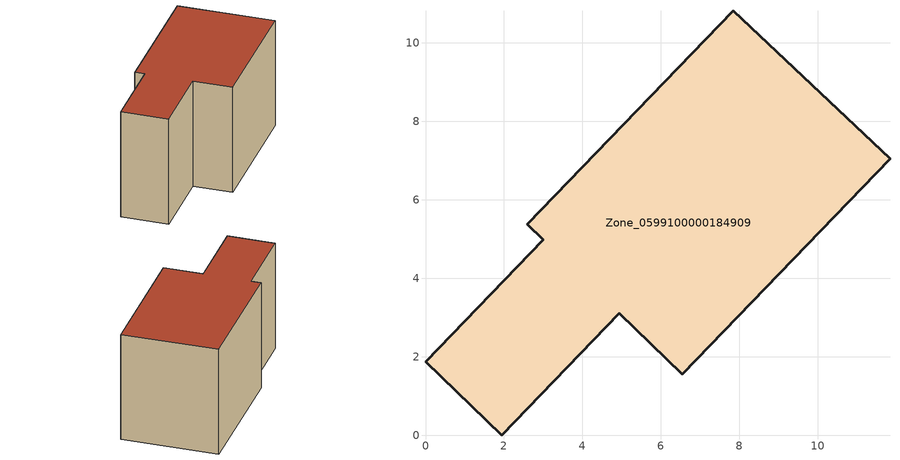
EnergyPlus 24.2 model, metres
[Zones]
Zone_0599100000184909
 floor ground (C_G): 7.84,10.82 11.84,7.05 6.55,1.56 4.94,3.11 1.94,0 0,1.88 3,4.98 2.6,5.37 z0
 wall outside (C_F): 0,1.88 1.94,0 4.94,3.11 6.55,1.56 11.84,7.05 7.84,10.82 2.6,5.37 3,4.98 0,1.88 z0:6.45
 roof outside (C_R): 7.84,10.82 2.6,5.37 3,4.98 0,1.88 1.94,0 4.94,3.11 6.55,1.56 11.84,7.05 z6.45
[BUILDING]
Pand.0599100000184909: North Axis=0; Terrain=City; Loads Convergence Tolerance Value=0.04; Temperature Convergence Tolerance Value=0.4; Solar Distribution=FullExterior; Maximum Number of Warmup Days=25; Minimum Number of Warmup Days=1
[Site:Location]
Rotterdam.The.Hague.AP_ZH_NLD Design_Conditions: Latitude=51.96; Longitude=4.45; Time Zone=1; Elevation=-4.5
[SITE:GROUNDTEMPERATURE:BUILDINGSURFACE]
18, 18, 18, 18, 18, 18, 18, 18, 18, 18, 18, 18
[MATERIAL] Thermal Absorptance=0.9; Solar Absorptance=0.7; Visible Absorptance=0.7
Name | Roughness | Thickness | Conductivity | Density | Specific Heat
G.TI.1946 | MediumSmooth | 0.15 | 1 | 540 | 1210
F.TI.1946 | Rough | 0.3 | 0.857143 | 1920 | 840
R.TI.1946 | MediumRough | 0.2 | 0.1 | 1500 | 1000
[CONSTRUCTION]
C_G: G.TI.1946
C_F: F.TI.1946
C_R: R.TI.1946
[ZONE]
Zone_0599100000184909: Type=1; Multiplier=1; Ceiling Height=Autocalculate; Volume=Autocalculate; Floor Area=autocalculate; Part of Total Floor Area=Yes
[ZONEINFILTRATION:DESIGNFLOWRATE]
Infil_Zone_0599100000184909: Zone or ZoneList or Space or SpaceList=Zone_0599100000184909; Schedule=AlwaysOn; Design Flow Rate Calculation Method=Flow/Area; Flow Rate per Floor Area=0.003; Constant Term Coefficient=1; Temperature Term Coefficient=0; Velocity Term Coefficient=0; Velocity Squared Term Coefficient=0
[HVACTEMPLATE:ZONE:IDEALLOADSAIRSYSTEM]
Zone_0599100000184909: Maximum Heating Supply Air Temperature=50; Minimum Cooling Supply Air Temperature=13; Maximum Heating Supply Air Humidity Ratio=0.0156; Minimum Cooling Supply Air Humidity Ratio=0.0077; Heating Limit=NoLimit; Cooling Limit=NoLimit; Dehumidification Control Type=ConstantSensibleHeatRatio; Cooling Sensible Heat Ratio=0.7; Dehumidification Setpoint=60; Humidification Control Type=None; Humidification Setpoint=30; Outdoor Air Method=None; Outdoor Air Flow Rate per Person=0.00944; Outdoor Air Flow Rate per Zone Floor Area=0; Outdoor Air Flow Rate per Zone=0; Demand Controlled Ventilation Type=None; Outdoor Air Economizer Type=NoEconomizer; Heat Recovery Type=None; Sensible Heat Recovery Effectiveness=0.7; Latent Heat Recovery Effectiveness=0.65
[ZONECONTROL:THERMOSTAT]
ThermostatControl_Zone_0599100000184909: Zone or ZoneList=Zone_0599100000184909; Control Type Schedule=DualSetpointControlType; Control 1=Thermostat_Zone_0599100000184909; Temperature Difference Between Cutout And Setpoint=0
[THERMOSTATSETPOINT:DUALSETPOINT]
Thermostat_Zone_0599100000184909: Heating Setpoint Temperature Schedule=HeatingSetpoint_Zone_0599100000184909; Cooling Setpoint Temperature Schedule=CoolingSetpoint_Zone_0599100000184909
[SCHEDULE:COMPACT]
HeatingSetpoint_Zone_0599100000184909: Through: 12/31, For: AllDays, Until: 24:00, 21
CoolingSetpoint_Zone_0599100000184909: Through: 12/31, For: AllDays, Until: 24:00, 24
DualSetpointControlType: Through: 12/31, For: AllDays, Until: 24:00, 4
AlwaysOn: Through: 12/31, For: AllDays, Until: 24:00, 1
